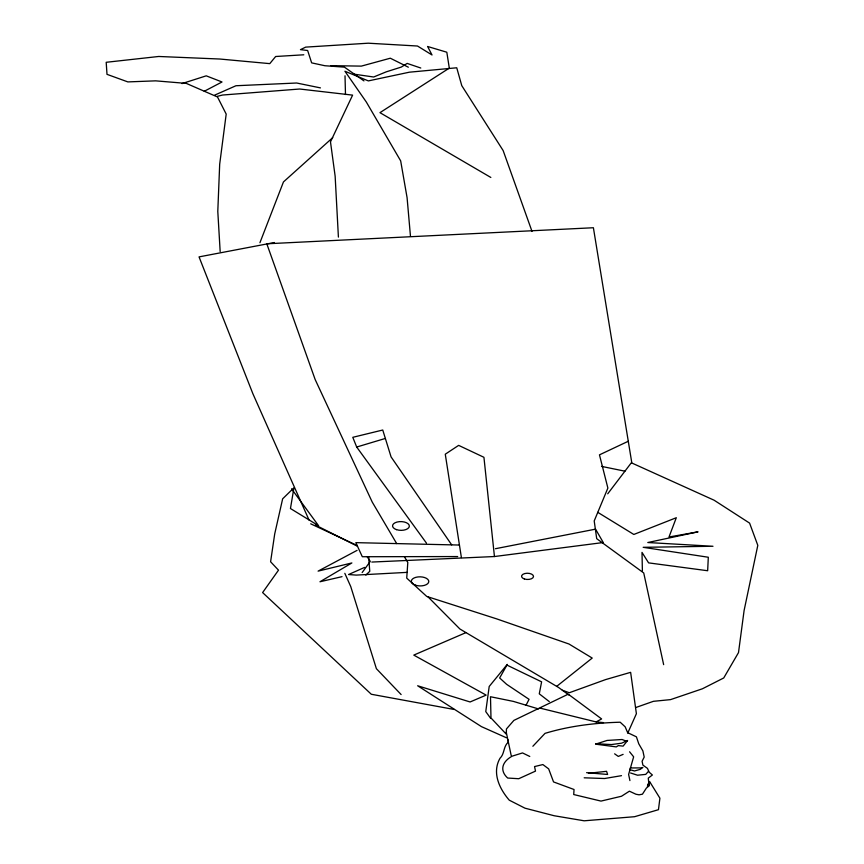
<?xml version="1.0" encoding="UTF-8"?>
<svg xmlns="http://www.w3.org/2000/svg" width="864" height="864" viewBox="0 0 864 864"><rect width="100%" height="100%" fill="white"/><g stroke="black" fill="none" stroke-linecap="round" stroke-linejoin="round"><path stroke-width="1.3" d="M649.415 781.736L649.372 785.657L646.391 788.076L642.427 794.2L639.058 794.815L635.936 794.232L629.413 791.186L621.486 796.252L600.998 801.09L573.728 794.545L574.031 789.502L553.543 781.92L548.662 768.884L542.873 764.564L534.546 766.573L535.496 771.109L518.735 778.723L507.708 778.043A35.5 18.5 1 0 1 512.19 756.14L522.526 752.933L529.772 756.464M630.04 770.515L630.374 767.956L641.736 767.902M259.934 242.719L283.457 181.937L332.726 137.646M627.75 733.115L636.39 713.707L630.634 672.343L605.545 679.612L569.3 692.744L562.334 690.239M526.068 705.208L529.06 699.322L506.628 684.32L499.651 677.97L506.93 665.096L541.609 681.836L539.276 693.835L549.299 701.611M362.156 572.551L370.3 561.395L367.168 556.718M607.716 493.819L631.573 462.467M507.276 664.362L489.197 686.48L485.762 711.59L490.547 718.211M648.572 771.25L645.743 774.382L637.535 775.213L630.558 772.978M532.872 746.258L545.022 733.363C569.344 725.976 594.821 722.909 620.19 722.218L625.169 726.829L627.653 732.661L636.412 736.841L638.755 743.796L642.892 750.924L644.198 757.069L642.092 761.281L642.902 765.104L647.46 768.366L649.145 772.146L652.374 774.997L648.281 778.129L648.745 782.676L647.406 786.402L649.544 781.445L659.902 798.185L658.465 809.687L634.565 816.707L584.161 820.8L554.202 815.746L524.966 808.175L509.274 800.183C499.403 788.778 491.756 772.708 500.018 758.257C504.749 753.775 503.204 746.345 508.356 742.133L506.25 732.164M365.828 575.122L369.77 571.288L368.636 556.718M556.686 686.362L592.218 658.066L568.987 644.015L496.768 618.905L426.74 596.43L406.728 578.124L407.797 562.453L404.374 556.654M642.881 767.394L640.289 769.338L634.511 770.969L630.256 769.792M540.14 708.145L596.117 721.926L601.614 718.934L568.231 694.17L513.886 720.392L506.444 728.957L506.304 734.195L490.99 717.962L490.493 696.74L513.367 701.395L538.596 708.955M357.091 550.357L318.092 571.126L351.875 562.95L319.972 581.764L342.025 576.655M204.239 91.282L222.026 81.983L206.226 75.838L181.98 83.592M628.279 441.256L599.465 454.853L607.878 488.063L594.205 520.949L596.711 538.682L643.734 572.962L663.649 664.654M364.576 567.41L348.57 574.528L356.195 575.1L407.117 572.368M214.682 95.126L235.958 85.741L296.654 83.009L320.436 87.89M465.923 632.632L413.78 655.106L486.151 695.11L470.092 701.968L417.647 685.768L481.442 726.624L506.574 737.834M623.117 754.358L618.3 756.41L614.628 753.829M635.645 707.573L653.4 701.32L670.55 699.624L702.389 688.792L723.74 677.959L738.504 652.601L744.098 610.535L757.804 545.357L749.596 523.12L714.107 500.213L631.832 463.007L593.395 227.74L266.792 243.788L315.166 379.544L372.254 502.114L396.684 543.586M451.678 544.86L391.068 456.894L382.752 430.024L352.782 437.314L356.692 447.034L385.29 438.469M495.418 548.716L595.555 529.146L603.256 542.527L494.446 556.535L371.812 562.054M274.406 242.525L199.044 256.889L252.904 393.779L309.031 520.042M621.497 775.667L604.595 778.518L584.183 777.805M588.481 773.302L606.571 771.314L607.619 774.468L586.602 772.664M303.804 54.788L275.659 56.506L269.784 63.634L219.791 59.022L158.728 56.473L106.196 62.294L106.996 74.347L127.85 81.907L155.639 80.849L186.311 83.398L216.756 96.66M457.682 556.556L362.308 556.729L355.828 542.646L459.443 545.044M330.988 65.653L361.346 66.118L390.312 58.212L408.348 67.208M595.847 743.699L611.41 744.563L621.626 743.191L627.588 740.48L623.128 746.129L618.311 745.6L616.28 746.896L595.577 744.163L607.036 740.448L622.102 739.508L626.875 741.388M596.117 721.926L603.504 722.617M354.305 74.207L373.658 77.004L386.197 71.863L401.317 67.068L407.171 63.407L420.779 68.018M454.162 709.463L371.304 694.256L262.613 592.574L278.5 570.164L270.594 561.762L274.709 533.941L282.647 498.82L293.944 487.793L290.455 508.529L318.611 525.755L291.535 488.819M601.538 466.387L624.942 471.182M310.705 523.822L357.134 545.486M315.328 524.988L357.491 546.264M490.838 177.455L379.955 112.655L449.302 68.116L446.818 52.218L427.594 46.483L432.022 54.972L417.496 46.019L368.248 43.2L305.683 47.12L300.467 49.648L307.649 50.501L311.645 62.867L324.875 65.729L344.434 67.144L363.982 80.903M597.78 512.341L633.83 534.46L676.307 517.72L669.006 536.998L698.047 531.835L647.795 542.527L712.984 546.264L643.172 547.312L708.307 557.248L707.659 570.737L648.594 562.874L642.006 552.388L642.384 570.737M568.922 695.045L558.565 687.474L459.896 628.992L427.982 596.83M401.123 694.548L376.391 668.682L350.752 586.58L344.822 573.329M629.575 751.788L633.647 756.832L628.614 774.436L629.921 780.581M356.692 447.034L426.46 543.132M532.019 231.412L503.15 150.574L461.776 85.655L456.743 67.781L409.406 72.187L368.356 80.903L344.93 71.237L366.325 102.028L400.669 160.866L407.084 197.683L410.443 235.958M507.784 739.422L511.186 755.471M461.398 557.561L445.273 454.205L458.654 445.37L483.937 457.304L494.446 556.535M220.169 251.564L217.793 211.421L219.683 164.225L226.195 114.08L217.199 96.379L222.545 95.029L299.668 89.014L352.609 95.126L330.491 141.869L335.146 176.224L338.407 237.103M345.017 75.805L345.481 94.532M396.511 529.643A8.413 4.385 1 0 0 409.352 526.219A8.413 4.385 1 0 0 396.976 522.061A8.413 4.385 1 0 0 396.511 529.643M415.444 585.187A8.737 4.558 1 0 0 428.782 581.634A8.737 4.558 1 0 0 415.919 577.314A8.737 4.558 1 0 0 415.444 585.187M524.372 578.966A5.983 3.121 1 0 0 533.509 576.526A5.983 3.121 1 0 0 524.707 573.566A5.983 3.121 1 0 0 524.372 578.966"/></g></svg>
